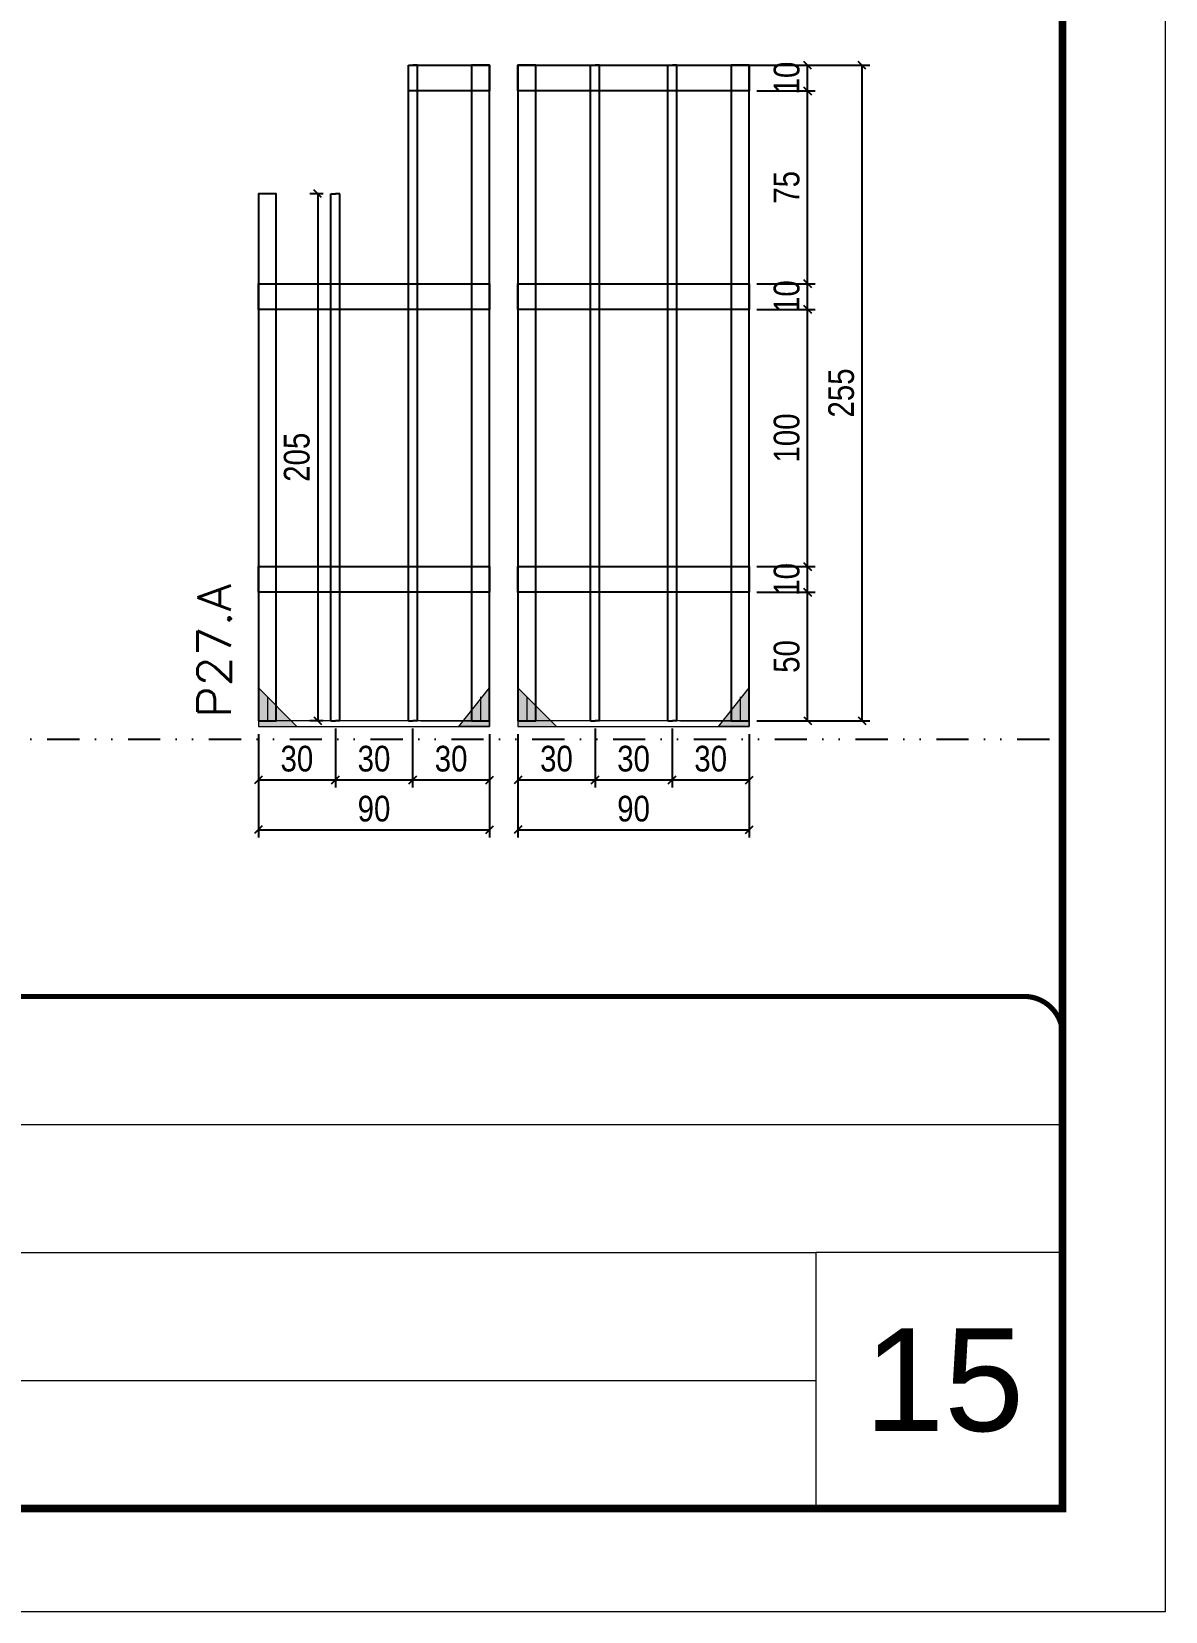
# Model space of a CAD drawing. Extents: x 14400 to 20667, y -21631 to 6985.
# Drawn here: x 18641 to 19082, y 2489 to 3104 of the extents above; entities that cross this region are included whole.
import ezdxf

# ---------------------------------------------------------------- set-up
doc = ezdxf.new("R2010")
doc.units = 0
for name, pattern in [('CONTINUO', [0]), ('DASHED', [0.75, 0.5, -0.25]), ('DIVIDE2', [0.625, 0.25, -0.125, 0, -0.125, 0, -0.125]), ('HIDDEN', [0.375, 0.25, -0.125])]:
    doc.linetypes.add(name, pattern=pattern)
for name, color, linetype, lineweight in [('CARIMBO', 255, 'Continuous', 9), ('Folhas', 255, 'Continuous', 9), ('Madeira', 126, 'Continuous', 18), ('Sarr 2.2x7', 40, 'Continuous', 9), ('SARRAFO DE PRESSAO', 251, 'DASHED', 9), ('Texto Seção', 7, 'Continuous', 15)]:
    doc.layers.add(name, color=color, linetype=linetype, lineweight=lineweight)
for name, color, linetype in [('COTA', 241, 'Continuous'), ('Nível', 160, 'Continuous'), ('SARR_2.2x10', 60, 'Continuous'), ('SARR_3.5x7', 81, 'Continuous'), ('SARR_7x7', 40, 'Continuous')]:
    doc.layers.add(name, color=color, linetype=linetype)
doc.styles.add('ARIAL', font='arial.ttf')
doc.styles.add('COTA TECNICA', font='techl___.ttf', dxfattribs={"height": 10})
doc.styles.add('REGUA-120', font='ROMANS.shx', dxfattribs={"height": 15})
doc.dimstyles.new('PAINEL', dxfattribs={"dimtxt": 10, "dimasz": 3, "dimexe": 3, "dimexo": 3, "dimgap": 3, "dimtad": 1, "dimdec": 1, "dimzin": 12, "dimdsep": 46, "dimtxsty": 'COTA TECNICA', "dimblk1": 'OBLIQUE', "dimblk2": 'OBLIQUE', "dimsah": 1, "dimcen": 0.9, "dimclrd": 4, "dimclre": 4, "dimclrt": 240, "dimadec": 1, "dimazin": 3, "dimtfac": 1, "dimtdec": 1, "dimtmove": 0, "dimatfit": 3, "dimfxl": 1, "dimtolj": 1, "dimtzin": 12, "dimarcsym": 0})

# ---------------------------------------------------------------- blocks, each defined once
blk = doc.blocks.new('9999999999')
at = {"color": 30, "linetype": 'CONTINUO'}
for p, q in [((98564.56, 34379.64), (99583.98, 34379.64)), ((98564.56, 34329.83), (99487.98, 34329.83)), ((99583.98, 34329.83), (99487.98, 34329.83)), ((99487.98, 34329.83), (99487.98, 34230.21)), ((98564.56, 34280.02), (99487.98, 34280.02))]:
    blk.add_line(p, q, dxfattribs=at)
at = {"color": 30, "linetype": 'CONTINUO', "const_width": 2}
blk.add_lwpolyline([(99583.98, 34230.21), (99583.98, 34414.45, 0.414214), (99568.98, 34429.45), (98228.98, 34429.45, 0.414214), (98213.98, 34414.45), (98213.98, 34245.21, 0.414214), (98228.98, 34230.21), (99583.98, 34230.21)], format="xyb", dxfattribs=at)
at = {"layer": 'Folhas'}
blk.add_lwpolyline([(98138.98, 34190.21), (99623.98, 34190.21), (99623.98, 35240.21), (98138.98, 35240.21)], close=True, dxfattribs=at)
at = {"layer": 'Folhas', "color": 30, "const_width": 3}
blk.add_lwpolyline([(98213.98, 34230.21), (99583.98, 34230.21), (99583.98, 35200.21), (98213.98, 35200.21)], close=True, dxfattribs=at)
blk = doc.blocks.new('_Oblique')
at = {"color": 0, "linetype": 'ByBlock', "lineweight": -2}
blk.add_line((-0.5, -0.5), (0.5, 0.5), dxfattribs=at)
blk = doc.blocks.new('*D1148')
at = {"layer": 'COTA', "color": 4, "lineweight": -2, "transparency": 16777216}
for p, q in [((18830.04, 2830.29), (18830.04, 2809.46)), ((18860.04, 2832.49), (18860.04, 2809.46)), ((18830.04, 2812.46), (18860.04, 2812.46))]:
    blk.add_line(p, q, dxfattribs=at)
at = {"layer": 'Defpoints', "color": 0, "transparency": 16777216}
for p in [(18830.04, 2833.29), (18860.04, 2835.49), (18860.04, 2812.46)]:
    blk.add_point(p, dxfattribs=at)
at = {"layer": 'COTA', "color": 4, "lineweight": -2, "transparency": 16777216, "xscale": 3, "yscale": 3, "zscale": 3, "rotation": 180}
blk.add_blockref('_Oblique', (18830.04, 2812.46), dxfattribs=at)
at = {"layer": 'COTA', "color": 4, "lineweight": -2, "transparency": 16777216, "xscale": 3, "yscale": 3, "zscale": 3}
blk.add_blockref('_Oblique', (18860.04, 2812.46), dxfattribs=at)
at = {"layer": 'COTA', "color": 240, "transparency": 16777216, "insert": (18845.04, 2820.68), "char_height": 10, "attachment_point": 5, "style": 'COTA TECNICA'}
blk.add_mtext('\\A1;30', dxfattribs=at)
blk = doc.blocks.new('*D1149')
at = {"layer": 'COTA', "color": 4, "lineweight": -2, "transparency": 16777216}
for p, q in [((18860.04, 2832.49), (18860.04, 2809.46)), ((18890.04, 2832.49), (18890.04, 2809.46)), ((18860.04, 2812.46), (18890.04, 2812.46))]:
    blk.add_line(p, q, dxfattribs=at)
at = {"layer": 'Defpoints', "color": 0, "transparency": 16777216}
for p in [(18860.04, 2835.49), (18890.04, 2835.49), (18890.04, 2812.46)]:
    blk.add_point(p, dxfattribs=at)
at = {"layer": 'COTA', "color": 4, "lineweight": -2, "transparency": 16777216, "xscale": 3, "yscale": 3, "zscale": 3, "rotation": 180}
blk.add_blockref('_Oblique', (18860.04, 2812.46), dxfattribs=at)
at = {"layer": 'COTA', "color": 4, "lineweight": -2, "transparency": 16777216, "xscale": 3, "yscale": 3, "zscale": 3}
blk.add_blockref('_Oblique', (18890.04, 2812.46), dxfattribs=at)
at = {"layer": 'COTA', "color": 240, "transparency": 16777216, "insert": (18875.04, 2820.68), "char_height": 10, "attachment_point": 5, "style": 'COTA TECNICA'}
blk.add_mtext('\\A1;30', dxfattribs=at)
blk = doc.blocks.new('*D1150')
at = {"layer": 'COTA', "color": 4, "lineweight": -2, "transparency": 16777216}
for p, q in [((18890.04, 2832.49), (18890.04, 2809.46)), ((18920.04, 2830.29), (18920.04, 2809.46)), ((18890.04, 2812.46), (18920.04, 2812.46))]:
    blk.add_line(p, q, dxfattribs=at)
at = {"layer": 'Defpoints', "color": 0, "transparency": 16777216}
for p in [(18890.04, 2835.49), (18920.04, 2833.29), (18920.04, 2812.46)]:
    blk.add_point(p, dxfattribs=at)
at = {"layer": 'COTA', "color": 4, "lineweight": -2, "transparency": 16777216, "xscale": 3, "yscale": 3, "zscale": 3, "rotation": 180}
blk.add_blockref('_Oblique', (18890.04, 2812.46), dxfattribs=at)
at = {"layer": 'COTA', "color": 4, "lineweight": -2, "transparency": 16777216, "xscale": 3, "yscale": 3, "zscale": 3}
blk.add_blockref('_Oblique', (18920.04, 2812.46), dxfattribs=at)
at = {"layer": 'COTA', "color": 240, "transparency": 16777216, "insert": (18905.04, 2820.68), "char_height": 10, "attachment_point": 5, "style": 'COTA TECNICA'}
blk.add_mtext('\\A1;30', dxfattribs=at)
blk = doc.blocks.new('*D1151')
at = {"layer": 'COTA', "color": 4, "lineweight": -2, "transparency": 16777216}
for p, q in [((18830.04, 2830.29), (18830.04, 2790.11)), ((18920.04, 2830.28), (18920.04, 2790.11)), ((18830.04, 2793.11), (18920.04, 2793.11))]:
    blk.add_line(p, q, dxfattribs=at)
at = {"layer": 'Defpoints', "color": 0, "transparency": 16777216}
for p in [(18830.04, 2833.29), (18920.04, 2833.28), (18920.04, 2793.11)]:
    blk.add_point(p, dxfattribs=at)
at = {"layer": 'COTA', "color": 4, "lineweight": -2, "transparency": 16777216, "xscale": 3, "yscale": 3, "zscale": 3, "rotation": 180}
blk.add_blockref('_Oblique', (18830.04, 2793.11), dxfattribs=at)
at = {"layer": 'COTA', "color": 4, "lineweight": -2, "transparency": 16777216, "xscale": 3, "yscale": 3, "zscale": 3}
blk.add_blockref('_Oblique', (18920.04, 2793.11), dxfattribs=at)
at = {"layer": 'COTA', "color": 240, "transparency": 16777216, "insert": (18875.04, 2801.24), "char_height": 10, "attachment_point": 5, "style": 'COTA TECNICA'}
blk.add_mtext('\\A1;90', dxfattribs=at)
blk = doc.blocks.new('*D1152')
at = {"layer": 'COTA', "color": 4, "lineweight": -2, "transparency": 16777216}
for p, q in [((18923.04, 2885.49), (18945.74, 2885.49)), ((18942.74, 2835.49), (18942.74, 2885.49)), ((18923.04, 2835.49), (18945.74, 2835.49))]:
    blk.add_line(p, q, dxfattribs=at)
at = {"layer": 'Defpoints', "color": 0, "transparency": 16777216}
for p in [(18920.04, 2885.49), (18942.74, 2885.49), (18920.04, 2835.49)]:
    blk.add_point(p, dxfattribs=at)
at = {"layer": 'COTA', "color": 4, "lineweight": -2, "transparency": 16777216, "xscale": 3, "yscale": 3, "zscale": 3}
for p, rotation in [((18942.74, 2885.49), 90), ((18942.74, 2835.49), 270)]:
    blk.add_blockref('_Oblique', p, dxfattribs=dict(at, rotation=rotation))
at = {"layer": 'COTA', "color": 240, "transparency": 16777216, "insert": (18934.63, 2860.49), "char_height": 10, "attachment_point": 5, "rotation": 90, "style": 'COTA TECNICA'}
blk.add_mtext('\\A1;50', dxfattribs=at)
blk = doc.blocks.new('*D1153')
at = {"layer": 'COTA', "color": 4, "lineweight": -2, "transparency": 16777216}
for p, q in [((18923.04, 2895.49), (18945.74, 2895.49)), ((18942.74, 2885.49), (18942.74, 2895.49)), ((18923.04, 2885.49), (18945.74, 2885.49))]:
    blk.add_line(p, q, dxfattribs=at)
at = {"layer": 'Defpoints', "color": 0, "transparency": 16777216}
for p in [(18920.04, 2895.49), (18942.74, 2895.49), (18920.04, 2885.49)]:
    blk.add_point(p, dxfattribs=at)
at = {"layer": 'COTA', "color": 4, "lineweight": -2, "transparency": 16777216, "xscale": 3, "yscale": 3, "zscale": 3}
for p, rotation in [((18942.74, 2895.49), 90), ((18942.74, 2885.49), 270)]:
    blk.add_blockref('_Oblique', p, dxfattribs=dict(at, rotation=rotation))
at = {"layer": 'COTA', "color": 240, "transparency": 16777216, "insert": (18934.64, 2890.49), "char_height": 10, "attachment_point": 5, "rotation": 90, "style": 'COTA TECNICA'}
blk.add_mtext('\\A1;10', dxfattribs=at)
blk = doc.blocks.new('*D1154')
at = {"layer": 'COTA', "color": 4, "lineweight": -2, "transparency": 16777216}
for p, q in [((18923.04, 2995.49), (18945.74, 2995.49)), ((18942.74, 2895.49), (18942.74, 2995.49)), ((18923.04, 2895.49), (18945.74, 2895.49))]:
    blk.add_line(p, q, dxfattribs=at)
at = {"layer": 'Defpoints', "color": 0, "transparency": 16777216}
for p in [(18920.04, 2995.49), (18942.74, 2995.49), (18920.04, 2895.49)]:
    blk.add_point(p, dxfattribs=at)
at = {"layer": 'COTA', "color": 4, "lineweight": -2, "transparency": 16777216, "xscale": 3, "yscale": 3, "zscale": 3}
for p, rotation in [((18942.74, 2995.49), 90), ((18942.74, 2895.49), 270)]:
    blk.add_blockref('_Oblique', p, dxfattribs=dict(at, rotation=rotation))
at = {"layer": 'COTA', "color": 240, "transparency": 16777216, "insert": (18934.64, 2945.49), "char_height": 10, "attachment_point": 5, "rotation": 90, "style": 'COTA TECNICA'}
blk.add_mtext('\\A1;100', dxfattribs=at)
blk = doc.blocks.new('*D1155')
at = {"layer": 'COTA', "color": 4, "lineweight": -2, "transparency": 16777216}
for p, q in [((18923.04, 3005.49), (18945.74, 3005.49)), ((18942.74, 2995.49), (18942.74, 3005.49)), ((18923.04, 2995.49), (18945.74, 2995.49))]:
    blk.add_line(p, q, dxfattribs=at)
at = {"layer": 'Defpoints', "color": 0, "transparency": 16777216}
for p in [(18920.04, 3005.49), (18942.74, 3005.49), (18920.04, 2995.49)]:
    blk.add_point(p, dxfattribs=at)
at = {"layer": 'COTA', "color": 4, "lineweight": -2, "transparency": 16777216, "xscale": 3, "yscale": 3, "zscale": 3}
for p, rotation in [((18942.74, 3005.49), 90), ((18942.74, 2995.49), 270)]:
    blk.add_blockref('_Oblique', p, dxfattribs=dict(at, rotation=rotation))
at = {"layer": 'COTA', "color": 240, "transparency": 16777216, "insert": (18934.64, 3000.49), "char_height": 10, "attachment_point": 5, "rotation": 90, "style": 'COTA TECNICA'}
blk.add_mtext('\\A1;10', dxfattribs=at)
blk = doc.blocks.new('*D1156')
at = {"layer": 'COTA', "color": 4, "lineweight": -2, "transparency": 16777216}
for p, q in [((18729.04, 2830.29), (18729.04, 2809.46)), ((18759.04, 2832.49), (18759.04, 2809.46)), ((18729.04, 2812.46), (18759.04, 2812.46))]:
    blk.add_line(p, q, dxfattribs=at)
at = {"layer": 'Defpoints', "color": 0, "transparency": 16777216}
for p in [(18729.04, 2833.29), (18759.04, 2835.49), (18759.04, 2812.46)]:
    blk.add_point(p, dxfattribs=at)
at = {"layer": 'COTA', "color": 4, "lineweight": -2, "transparency": 16777216, "xscale": 3, "yscale": 3, "zscale": 3, "rotation": 180}
blk.add_blockref('_Oblique', (18729.04, 2812.46), dxfattribs=at)
at = {"layer": 'COTA', "color": 4, "lineweight": -2, "transparency": 16777216, "xscale": 3, "yscale": 3, "zscale": 3}
blk.add_blockref('_Oblique', (18759.04, 2812.46), dxfattribs=at)
at = {"layer": 'COTA', "color": 240, "transparency": 16777216, "insert": (18744.04, 2820.68), "char_height": 10, "attachment_point": 5, "style": 'COTA TECNICA'}
blk.add_mtext('\\A1;30', dxfattribs=at)
blk = doc.blocks.new('*D1157')
at = {"layer": 'COTA', "color": 4, "lineweight": -2, "transparency": 16777216}
for p, q in [((18759.04, 2832.49), (18759.04, 2809.46)), ((18789.04, 2832.49), (18789.04, 2809.46)), ((18759.04, 2812.46), (18789.04, 2812.46))]:
    blk.add_line(p, q, dxfattribs=at)
at = {"layer": 'Defpoints', "color": 0, "transparency": 16777216}
for p in [(18759.04, 2835.49), (18789.04, 2835.49), (18789.04, 2812.46)]:
    blk.add_point(p, dxfattribs=at)
at = {"layer": 'COTA', "color": 4, "lineweight": -2, "transparency": 16777216, "xscale": 3, "yscale": 3, "zscale": 3, "rotation": 180}
blk.add_blockref('_Oblique', (18759.04, 2812.46), dxfattribs=at)
at = {"layer": 'COTA', "color": 4, "lineweight": -2, "transparency": 16777216, "xscale": 3, "yscale": 3, "zscale": 3}
blk.add_blockref('_Oblique', (18789.04, 2812.46), dxfattribs=at)
at = {"layer": 'COTA', "color": 240, "transparency": 16777216, "insert": (18774.04, 2820.68), "char_height": 10, "attachment_point": 5, "style": 'COTA TECNICA'}
blk.add_mtext('\\A1;30', dxfattribs=at)
blk = doc.blocks.new('*D1158')
at = {"layer": 'COTA', "color": 4, "lineweight": -2, "transparency": 16777216}
for p, q in [((18789.04, 2832.49), (18789.04, 2809.46)), ((18819.04, 2830.29), (18819.04, 2809.46)), ((18789.04, 2812.46), (18819.04, 2812.46))]:
    blk.add_line(p, q, dxfattribs=at)
at = {"layer": 'Defpoints', "color": 0, "transparency": 16777216}
for p in [(18789.04, 2835.49), (18819.04, 2833.29), (18819.04, 2812.46)]:
    blk.add_point(p, dxfattribs=at)
at = {"layer": 'COTA', "color": 4, "lineweight": -2, "transparency": 16777216, "xscale": 3, "yscale": 3, "zscale": 3, "rotation": 180}
blk.add_blockref('_Oblique', (18789.04, 2812.46), dxfattribs=at)
at = {"layer": 'COTA', "color": 4, "lineweight": -2, "transparency": 16777216, "xscale": 3, "yscale": 3, "zscale": 3}
blk.add_blockref('_Oblique', (18819.04, 2812.46), dxfattribs=at)
at = {"layer": 'COTA', "color": 240, "transparency": 16777216, "insert": (18804.04, 2820.68), "char_height": 10, "attachment_point": 5, "style": 'COTA TECNICA'}
blk.add_mtext('\\A1;30', dxfattribs=at)
blk = doc.blocks.new('*D1159')
at = {"layer": 'COTA', "color": 4, "lineweight": -2, "transparency": 16777216}
for p, q in [((18729.04, 2830.29), (18729.04, 2790.11)), ((18819.04, 2830.28), (18819.04, 2790.11)), ((18729.04, 2793.11), (18819.04, 2793.11))]:
    blk.add_line(p, q, dxfattribs=at)
at = {"layer": 'Defpoints', "color": 0, "transparency": 16777216}
for p in [(18729.04, 2833.29), (18819.04, 2833.28), (18819.04, 2793.11)]:
    blk.add_point(p, dxfattribs=at)
at = {"layer": 'COTA', "color": 4, "lineweight": -2, "transparency": 16777216, "xscale": 3, "yscale": 3, "zscale": 3, "rotation": 180}
blk.add_blockref('_Oblique', (18729.04, 2793.11), dxfattribs=at)
at = {"layer": 'COTA', "color": 4, "lineweight": -2, "transparency": 16777216, "xscale": 3, "yscale": 3, "zscale": 3}
blk.add_blockref('_Oblique', (18819.04, 2793.11), dxfattribs=at)
at = {"layer": 'COTA', "color": 240, "transparency": 16777216, "insert": (18774.04, 2801.24), "char_height": 10, "attachment_point": 5, "style": 'COTA TECNICA'}
blk.add_mtext('\\A1;90', dxfattribs=at)
blk = doc.blocks.new('*D1160')
at = {"layer": 'COTA', "color": 4, "lineweight": -2, "transparency": 16777216}
for p, q in [((18864.79, 3090.52), (18966.96, 3090.52)), ((18963.96, 2835.49), (18963.96, 3090.52)), ((18923.04, 2835.49), (18966.96, 2835.49))]:
    blk.add_line(p, q, dxfattribs=at)
at = {"layer": 'Defpoints', "color": 0, "transparency": 16777216}
for p in [(18861.79, 3090.52), (18963.96, 3090.52), (18920.04, 2835.49)]:
    blk.add_point(p, dxfattribs=at)
at = {"layer": 'COTA', "color": 4, "lineweight": -2, "transparency": 16777216, "xscale": 3, "yscale": 3, "zscale": 3}
for p, rotation in [((18963.96, 3090.52), 90), ((18963.96, 2835.49), 270)]:
    blk.add_blockref('_Oblique', p, dxfattribs=dict(at, rotation=rotation))
at = {"layer": 'COTA', "color": 240, "transparency": 16777216, "insert": (18955.85, 2963), "char_height": 10, "attachment_point": 5, "rotation": 90, "style": 'COTA TECNICA'}
blk.add_mtext('\\A1;255', dxfattribs=at)
blk = doc.blocks.new('*D1161')
at = {"layer": 'COTA', "color": 4, "lineweight": -2, "transparency": 16777216}
for p, q in [((18923.04, 3090.52), (18945.74, 3090.52)), ((18942.74, 3080.52), (18942.74, 3090.52)), ((18923.04, 3080.52), (18945.74, 3080.52))]:
    blk.add_line(p, q, dxfattribs=at)
at = {"layer": 'Defpoints', "color": 0, "transparency": 16777216}
for p in [(18920.04, 3090.52), (18942.74, 3090.52), (18920.04, 3080.52)]:
    blk.add_point(p, dxfattribs=at)
at = {"layer": 'COTA', "color": 4, "lineweight": -2, "transparency": 16777216, "xscale": 3, "yscale": 3, "zscale": 3}
for p, rotation in [((18942.74, 3090.52), 90), ((18942.74, 3080.52), 270)]:
    blk.add_blockref('_Oblique', p, dxfattribs=dict(at, rotation=rotation))
at = {"layer": 'COTA', "color": 240, "transparency": 16777216, "insert": (18934.64, 3085.52), "char_height": 10, "attachment_point": 5, "rotation": 90, "style": 'COTA TECNICA'}
blk.add_mtext('\\A1;10', dxfattribs=at)
blk = doc.blocks.new('*D1162')
at = {"layer": 'COTA', "color": 4, "lineweight": -2, "transparency": 16777216}
for p, q in [((18923.04, 3080.52), (18945.74, 3080.52)), ((18942.74, 3005.49), (18942.74, 3080.52)), ((18923.04, 3005.49), (18945.74, 3005.49))]:
    blk.add_line(p, q, dxfattribs=at)
at = {"layer": 'Defpoints', "color": 0, "transparency": 16777216}
for p in [(18920.04, 3080.52), (18942.74, 3080.52), (18920.04, 3005.49)]:
    blk.add_point(p, dxfattribs=at)
at = {"layer": 'COTA', "color": 4, "lineweight": -2, "transparency": 16777216, "xscale": 3, "yscale": 3, "zscale": 3}
for p, rotation in [((18942.74, 3080.52), 90), ((18942.74, 3005.49), 270)]:
    blk.add_blockref('_Oblique', p, dxfattribs=dict(at, rotation=rotation))
at = {"layer": 'COTA', "color": 240, "transparency": 16777216, "insert": (18934.63, 3043), "char_height": 10, "attachment_point": 5, "rotation": 90, "style": 'COTA TECNICA'}
blk.add_mtext('\\A1;75', dxfattribs=at)
blk = doc.blocks.new('*D1163')
at = {"layer": 'COTA', "color": 4, "lineweight": -2, "transparency": 16777216}
for p, q in [((18754.29, 3040.52), (18749.14, 3040.52)), ((18752.14, 3040.52), (18752.14, 2835.49)), ((18754.29, 2835.49), (18749.14, 2835.49))]:
    blk.add_line(p, q, dxfattribs=at)
at = {"layer": 'Defpoints', "color": 0, "transparency": 16777216}
for p in [(18757.29, 3040.52), (18752.14, 2835.49), (18757.29, 2835.49)]:
    blk.add_point(p, dxfattribs=at)
at = {"layer": 'COTA', "color": 4, "lineweight": -2, "transparency": 16777216, "xscale": 3, "yscale": 3, "zscale": 3}
for p, rotation in [((18752.14, 3040.52), 90), ((18752.14, 2835.49), 270)]:
    blk.add_blockref('_Oblique', p, dxfattribs=dict(at, rotation=rotation))
at = {"layer": 'COTA', "color": 240, "transparency": 16777216, "insert": (18744.03, 2938), "char_height": 10, "attachment_point": 5, "rotation": 90, "style": 'COTA TECNICA'}
blk.add_mtext('\\A1;205', dxfattribs=at)

msp = doc.modelspace()

# ---------------------------------------------------------------- hatches: boundary and pattern name
at = {"layer": 'Madeira'}
h = msp.add_hatch(color=252, dxfattribs=at)
h.dxf.hatch_style = 2
h.paths.add_polyline_path([(18729.04, 2848.29), (18729.04, 2833.29), (18744.04, 2833.29)])
h = msp.add_hatch(color=252, dxfattribs=at)
h.dxf.hatch_style = 2
h.paths.add_polyline_path([(18819.04, 2848.29), (18819.04, 2833.29), (18807.04, 2833.29)])
h = msp.add_hatch(color=252, dxfattribs=at)
h.dxf.hatch_style = 2
h.paths.add_polyline_path([(18830.04, 2848.29), (18830.04, 2833.29), (18845.04, 2833.29)])
h = msp.add_hatch(color=252, dxfattribs=at)
h.dxf.hatch_style = 2
h.paths.add_polyline_path([(18920.04, 2848.29), (18920.04, 2833.29), (18908.04, 2833.29)])

# ---------------------------------------------------------------- linework, layer by layer
at = {"layer": 'Madeira', "color": 250, "linetype": 'HIDDEN'}
for p, q in [((18732.54, 2844.79), (18732.54, 2835.49)), ((18815.54, 2844.79), (18815.54, 2835.49)), ((18833.54, 2844.79), (18833.54, 2835.49)), ((18916.54, 2844.79), (18916.54, 2835.49)), ((18738.88, 2835.49), (18729.04, 2835.49)), ((18738.88, 2835.49), (18729.04, 2835.49)), ((18809.21, 2835.49), (18819.04, 2835.49)), ((18809.21, 2835.49), (18819.04, 2835.49)), ((18839.88, 2835.49), (18830.04, 2835.49)), ((18839.88, 2835.49), (18830.04, 2835.49)), ((18910.21, 2835.49), (18920.04, 2835.49)), ((18910.21, 2835.49), (18920.04, 2835.49))]:
    msp.add_line(p, q, dxfattribs=at)
at = {"layer": 'Madeira', "color": 1, "linetype": 'HIDDEN'}
for p, q in [((18732.54, 2844.79), (18732.54, 2835.49)), ((18736.04, 2841.28), (18736.04, 2835.49)), ((18815.54, 2844.79), (18815.54, 2835.49)), ((18833.54, 2844.79), (18833.54, 2835.49)), ((18837.04, 2841.28), (18837.04, 2835.49)), ((18916.54, 2844.79), (18916.54, 2835.49)), ((18744.84, 2835.49), (18729.04, 2835.49)), ((18792.24, 2835.49), (18819.04, 2835.49)), ((18845.84, 2835.49), (18830.04, 2835.49)), ((18893.24, 2835.49), (18920.04, 2835.49))]:
    msp.add_line(p, q, dxfattribs=at)
at = {"layer": 'Madeira', "color": 250}
for p, q in [((18729.04, 2835.49), (18729.04, 2833.29)), ((18729.04, 2835.49), (18729.04, 2833.29)), ((18729.04, 2835.49), (18729.04, 2833.29)), ((18830.04, 2835.49), (18830.04, 2833.29)), ((18830.04, 2835.49), (18830.04, 2833.29)), ((18830.04, 2835.49), (18830.04, 2833.29))]:
    msp.add_line(p, q, dxfattribs=at)
at = {"layer": 'Madeira', "color": 0}
for points in [[(18729.04, 2848.29), (18729.04, 2833.29), (18744.04, 2833.29), (18729.04, 2848.29)], [(18819.04, 2848.29), (18819.04, 2833.29), (18807.04, 2833.29), (18819.04, 2848.29)], [(18830.04, 2848.29), (18830.04, 2833.29), (18845.04, 2833.29), (18830.04, 2848.29)], [(18920.04, 2848.29), (18920.04, 2833.29), (18908.04, 2833.29), (18920.04, 2848.29)]]:
    msp.add_lwpolyline(points, dxfattribs=at)
at = {"layer": 'Nível', "color": 4, "linetype": 'DIVIDE2', "ltscale": 50}
msp.add_line((17671.97, 2828.29), (19041.97, 2828.29), dxfattribs=at)
at = {"layer": 'Sarr 2.2x7'}
for p, q in [((18729.04, 2835.49), (18729.04, 2833.29)), ((18819.04, 2833.29), (18819.04, 2835.49)), ((18830.04, 2835.49), (18830.04, 2833.29)), ((18920.04, 2833.29), (18920.04, 2835.49))]:
    msp.add_line(p, q, dxfattribs=at)
for points in [[(18819.04, 2835.49), (18729.04, 2835.49), (18729.04, 2833.29), (18819.04, 2833.29)], [(18920.04, 2835.49), (18830.04, 2835.49), (18830.04, 2833.29), (18920.04, 2833.29)]]:
    msp.add_lwpolyline(points, close=True, dxfattribs=at)
at = {"layer": 'SARR_2.2x10'}
for points in [[(18787.42, 3090.52), (18819.04, 3090.52), (18819.04, 3080.52), (18787.42, 3080.52)], [(18830.04, 3090.52), (18920.04, 3090.52), (18920.04, 3080.52), (18830.04, 3080.52)], [(18729.04, 3005.49), (18819.04, 3005.49), (18819.04, 2995.49), (18729.04, 2995.49)], [(18830.04, 3005.49), (18920.04, 3005.49), (18920.04, 2995.49), (18830.04, 2995.49)], [(18729.04, 2895.49), (18819.04, 2895.49), (18819.04, 2885.49), (18729.04, 2885.49)], [(18830.04, 2895.49), (18920.04, 2895.49), (18920.04, 2885.49), (18830.04, 2885.49)]]:
    msp.add_lwpolyline(points, close=True, dxfattribs=at)
at = {"layer": 'SARR_3.5x7'}
for p, q in [((18787.42, 2835.49), (18787.42, 3090.52)), ((18787.42, 3090.52), (18789.17, 3090.52)), ((18790.92, 3090.52), (18789.17, 3090.52)), ((18790.92, 2835.49), (18790.92, 3090.52)), ((18858.29, 2835.49), (18858.29, 3090.52)), ((18858.29, 3090.52), (18860.04, 3090.52)), ((18861.79, 3090.52), (18860.04, 3090.52)), ((18861.79, 2835.49), (18861.79, 3090.52)), ((18888.42, 2835.49), (18888.42, 3090.52)), ((18888.42, 3090.52), (18890.17, 3090.52)), ((18891.92, 3090.52), (18890.17, 3090.52)), ((18891.92, 2835.49), (18891.92, 3090.52)), ((18757.29, 2835.49), (18757.29, 3040.52)), ((18757.29, 3040.52), (18759.04, 3040.52)), ((18760.79, 3040.52), (18759.04, 3040.52)), ((18760.79, 2835.49), (18760.79, 3040.52)), ((18757.29, 2835.49), (18759.04, 2835.49)), ((18760.79, 2835.49), (18759.04, 2835.49)), ((18787.42, 2835.49), (18789.17, 2835.49)), ((18790.92, 2835.49), (18789.17, 2835.49)), ((18858.29, 2835.49), (18860.04, 2835.49)), ((18861.79, 2835.49), (18860.04, 2835.49)), ((18888.42, 2835.49), (18890.17, 2835.49)), ((18891.92, 2835.49), (18890.17, 2835.49))]:
    msp.add_line(p, q, dxfattribs=at)
at = {"layer": 'SARR_7x7'}
for points in [[(18812.04, 2835.49), (18819.04, 2835.49), (18819.04, 3090.52), (18812.04, 3090.52)], [(18830.04, 2835.49), (18837.04, 2835.49), (18837.04, 3090.52), (18830.04, 3090.52)], [(18913.04, 2835.49), (18920.04, 2835.49), (18920.04, 3090.52), (18913.04, 3090.52)], [(18729.04, 2835.49), (18736.04, 2835.49), (18736.04, 3040.52), (18729.04, 3040.52)]]:
    msp.add_lwpolyline(points, close=True, dxfattribs=at)

# ---------------------------------------------------------------- block references
at = {"layer": 'SARRAFO DE PRESSAO', "color": 6, "linetype": 'ByBlock'}
msp.add_blockref('9999999999', (-80542.01, -31701.2), dxfattribs=at)

# ---------------------------------------------------------------- texts
at = {"layer": 'CARIMBO', "style": 'ARIAL'}
msp.add_text('15', height=40, dxfattribs=at).set_placement((18964.83, 2559.15))
at = {"layer": 'Texto Seção', "style": 'REGUA-120', "width": 1.05}
msp.add_text('P27.A', height=13, rotation=90, dxfattribs=at).set_placement((18718.36, 2836.58))

# ---------------------------------------------------------------- dimensions: what is measured, and where the dimension line sits
at = {"layer": 'COTA'}
for base, p1, p2, picture, middle in [((18963.96, 3090.52), (18920.04, 2835.49), (18861.79, 3090.52), '*D1160', (18955.85, 2963)), ((18942.74, 2995.49), (18920.04, 2895.49), (18920.04, 2995.49), '*D1154', (18934.64, 2945.49)), ((18942.74, 2885.49), (18920.04, 2835.49), (18920.04, 2885.49), '*D1152', (18934.63, 2860.49))]:
    dim = msp.add_linear_dim(base=base, p1=p1, p2=p2, angle=90, dimstyle='PAINEL', override={"dimtmove": 1}, dxfattribs=at)
    dim.commit()
    dim.dimension.update_dxf_attribs({"geometry": picture, "text_midpoint": middle})
for base, p1, p2, picture, middle in [((18942.74, 3090.52), (18920.04, 3080.52), (18920.04, 3090.52), '*D1161', (18942.74, 3085.52)), ((18942.74, 3005.49), (18920.04, 2995.49), (18920.04, 3005.49), '*D1155', (18942.74, 3000.49)), ((18942.74, 2895.49), (18920.04, 2885.49), (18920.04, 2895.49), '*D1153', (18942.74, 2890.49))]:
    dim = msp.add_linear_dim(base=base, p1=p1, p2=p2, angle=90, dimstyle='PAINEL', override={"dimtmove": 1}, dxfattribs=at)
    dim.commit()
    dim.dimension.update_dxf_attribs({"geometry": picture, "text_midpoint": middle, "dimtype": 160})
for base, p1, p2, picture, middle in [((18942.74, 3080.52), (18920.04, 3005.49), (18920.04, 3080.52), '*D1162', (18934.63, 3043)), ((18752.14, 2835.49), (18757.29, 3040.52), (18757.29, 2835.49), '*D1163', (18744.03, 2938))]:
    dim = msp.add_linear_dim(base=base, p1=p1, p2=p2, angle=90, dimstyle='PAINEL', dxfattribs=at)
    dim.commit()
    dim.dimension.update_dxf_attribs({"geometry": picture, "text_midpoint": middle})
for base, p1, p2, picture, middle in [((18759.04, 2812.46), (18729.04, 2833.29), (18759.04, 2835.49), '*D1156', (18744.04, 2820.68)), ((18819.04, 2793.11), (18729.04, 2833.29), (18819.04, 2833.28), '*D1159', (18774.04, 2801.24)), ((18789.04, 2812.46), (18759.04, 2835.49), (18789.04, 2835.49), '*D1157', (18774.04, 2820.68)), ((18819.04, 2812.46), (18789.04, 2835.49), (18819.04, 2833.29), '*D1158', (18804.04, 2820.68)), ((18860.04, 2812.46), (18830.04, 2833.29), (18860.04, 2835.49), '*D1148', (18845.04, 2820.68)), ((18920.04, 2793.11), (18830.04, 2833.29), (18920.04, 2833.28), '*D1151', (18875.04, 2801.24)), ((18890.04, 2812.46), (18860.04, 2835.49), (18890.04, 2835.49), '*D1149', (18875.04, 2820.68)), ((18920.04, 2812.46), (18890.04, 2835.49), (18920.04, 2833.29), '*D1150', (18905.04, 2820.68))]:
    dim = msp.add_linear_dim(base=base, p1=p1, p2=p2, dimstyle='PAINEL', override={"dimtmove": 1}, dxfattribs=at)
    dim.commit()
    dim.dimension.update_dxf_attribs({"geometry": picture, "text_midpoint": middle})

doc.saveas('drawing.dxf')
